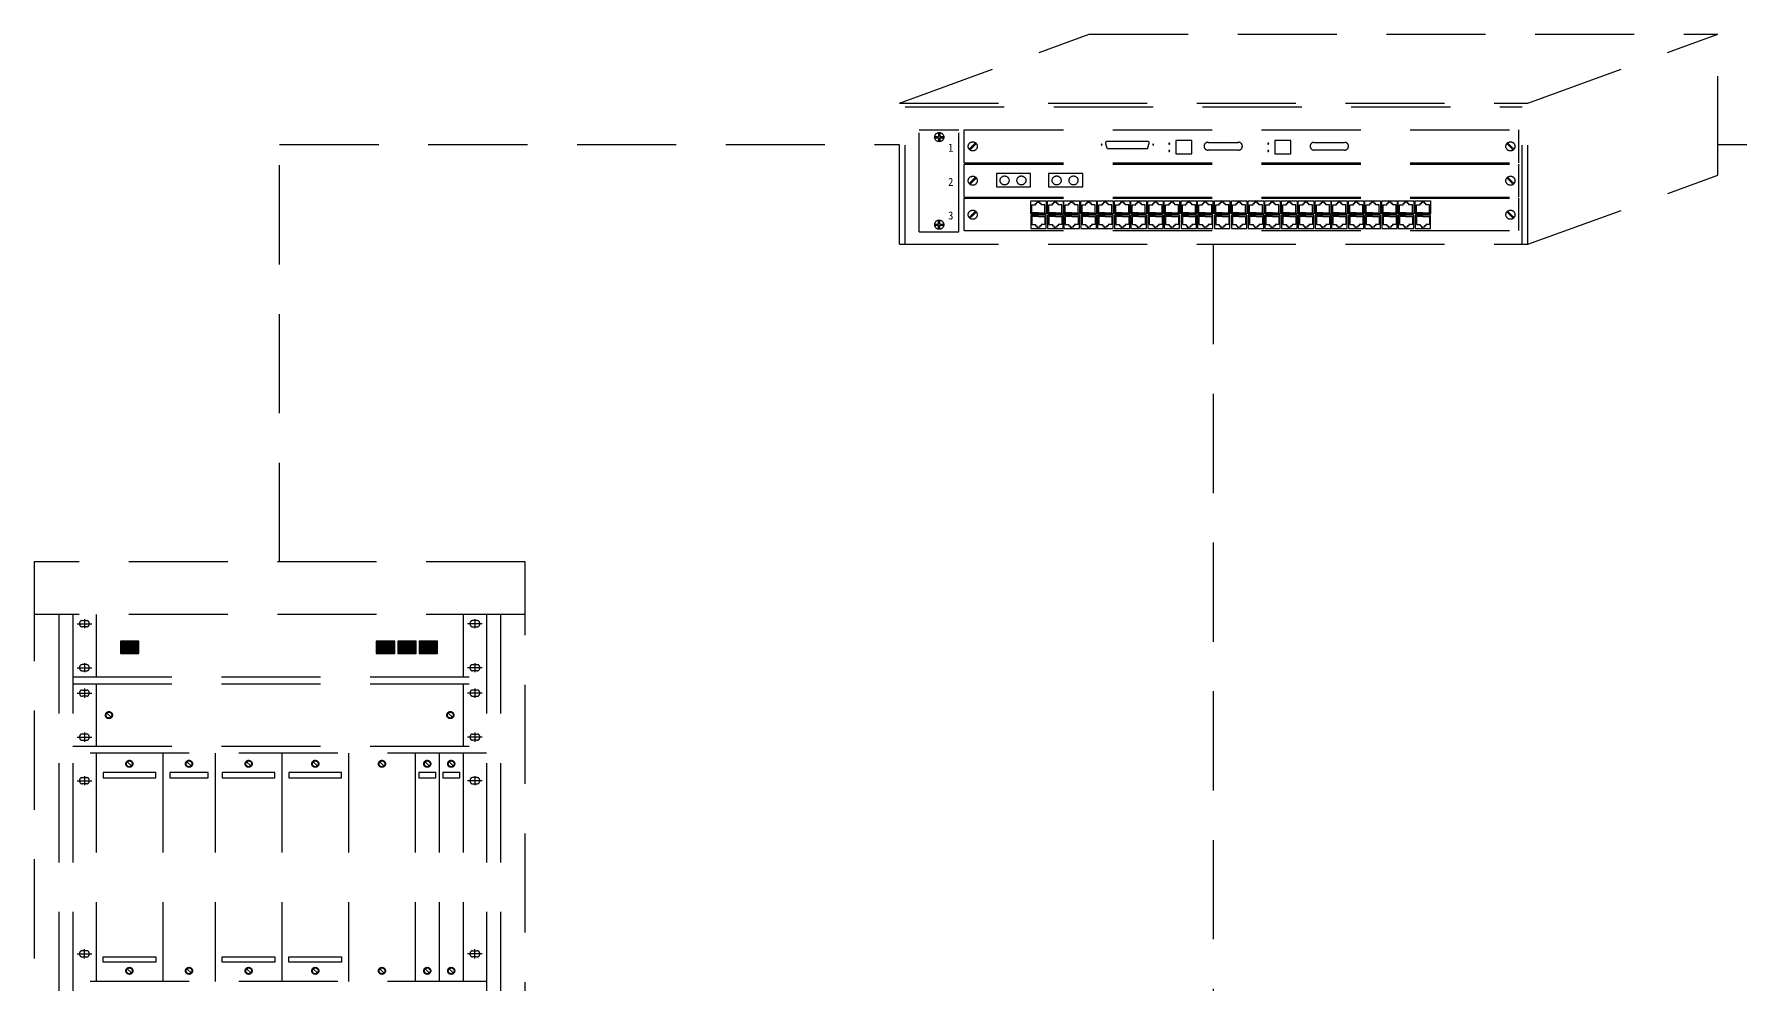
# Model space of a CAD drawing. Header units: millimetres. Extents: x 0 to 2521, y -5 to 594.
# Drawn here: x 2331.7 to 2417.8, y 334.1 to 382 of the extents above; entities that cross this region are included whole.
import ezdxf

# ---------------------------------------------------------------- set-up
doc = ezdxf.new("R2010")
doc.units = ezdxf.units.MM
doc.header["$LTSCALE"] = 10
doc.linetypes.add('A-DASHD01', pattern=[0.75, 0.5, -0.25])
doc.linetypes.add('HIDDEN', pattern=[0.375, 0.25, -0.125])
doc.layers.add('CZ-SYMB', color=2, linetype='Continuous')
doc.layers.add('TT-WAVE-REPT', color=4, linetype='Continuous')
doc.styles.get("Standard").update_dxf_attribs({"font": 'GulimChe.ttf'})

msp = doc.modelspace()

# ---------------------------------------------------------------- linework, layer by layer
at = {"layer": 'CZ-SYMB', "linetype": 'A-DASHD01'}
for p, q in [((2375.364, 378.555), (2384.936, 382.039)), ((2384.936, 382.039), (2416.646, 382.039)), ((2407.074, 378.555), (2416.646, 382.039)), ((2416.646, 374.922), (2416.646, 382.039)), ((2375.364, 378.555), (2407.074, 378.555)), ((2375.364, 371.439), (2375.364, 378.555)), ((2375.659, 378.378), (2406.78, 378.378)), ((2375.659, 371.439), (2375.659, 378.378)), ((2406.78, 371.439), (2406.78, 378.378)), ((2407.074, 371.439), (2407.074, 378.555)), ((2376.365, 377.209), (2378.366, 377.209)), ((2376.365, 372.066), (2376.365, 377.209)), ((2378.366, 372.066), (2378.366, 377.209)), ((2378.64, 375.544), (2378.64, 377.209)), ((2378.64, 377.209), (2406.618, 377.209)), ((2406.618, 375.544), (2406.618, 377.209)), ((2406.618, 375.544), (2406.618, 377.209)), ((2377.144, 376.874), (2377.345, 376.874)), ((2377.144, 376.815), (2377.345, 376.815)), ((2377.345, 377.074), (2377.345, 376.874)), ((2377.345, 376.815), (2377.345, 376.615)), ((2377.403, 377.074), (2377.403, 376.874)), ((2377.403, 376.874), (2377.604, 376.874)), ((2377.403, 376.815), (2377.604, 376.815)), ((2377.403, 376.815), (2377.403, 376.615)), ((2378.884, 376.235), (2379.026, 376.376)), ((2378.926, 376.193), (2379.067, 376.335)), ((2379.023, 376.374), (2379.209, 376.56)), ((2379.065, 376.333), (2379.25, 376.518)), ((2385.779, 376.53), (2385.782, 376.579)), ((2385.782, 376.483), (2385.779, 376.53)), ((2385.782, 376.579), (2385.79, 376.608)), ((2385.849, 376.288), (2385.782, 376.483)), ((2385.79, 376.608), (2385.803, 376.629)), ((2385.803, 376.629), (2385.836, 376.642)), ((2385.836, 376.642), (2387.906, 376.642)), ((2385.865, 376.257), (2385.849, 376.288)), ((2385.916, 376.249), (2385.865, 376.257)), ((2387.87, 376.254), (2387.864, 376.249)), ((2387.88, 376.272), (2387.87, 376.254)), ((2387.888, 376.301), (2387.88, 376.272)), ((2387.955, 376.527), (2387.888, 376.301)), ((2387.906, 376.642), (2387.937, 376.621)), ((2387.937, 376.621), (2387.948, 376.611)), ((2387.948, 376.611), (2387.955, 376.577)), ((2387.955, 376.577), (2387.955, 376.527)), ((2390.114, 376.68), (2389.311, 376.68)), ((2389.311, 376.68), (2389.311, 375.999)), ((2390.114, 375.999), (2390.114, 376.68)), ((2390.941, 376.582), (2392.459, 376.582)), ((2395.105, 376.68), (2394.303, 376.68)), ((2394.303, 376.68), (2394.303, 375.999)), ((2395.105, 375.999), (2395.105, 376.68)), ((2396.297, 376.582), (2397.814, 376.582)), ((2406.193, 376.333), (2406.008, 376.518)), ((2406.235, 376.374), (2406.05, 376.56)), ((2406.333, 376.193), (2406.191, 376.335)), ((2406.374, 376.235), (2406.233, 376.376)), ((2378.64, 375.544), (2406.618, 375.544)), ((2378.64, 373.814), (2378.64, 375.48)), ((2378.64, 375.48), (2406.618, 375.48)), ((2387.864, 376.249), (2385.916, 376.249)), ((2389.311, 375.999), (2390.114, 375.999)), ((2392.459, 376.192), (2390.941, 376.192)), ((2394.303, 375.999), (2395.105, 375.999)), ((2397.814, 376.192), (2396.297, 376.192)), ((2406.618, 373.814), (2406.618, 375.48)), ((2406.618, 373.814), (2406.618, 375.48)), ((2378.884, 374.506), (2379.026, 374.647)), ((2378.926, 374.464), (2379.067, 374.606)), ((2379.023, 374.645), (2379.209, 374.83)), ((2379.065, 374.603), (2379.25, 374.789)), ((2381.987, 375.017), (2380.258, 375.017)), ((2380.258, 375.017), (2380.258, 374.342)), ((2381.987, 374.342), (2381.987, 375.017)), ((2384.615, 375.017), (2382.886, 375.017)), ((2382.886, 375.017), (2382.886, 374.342)), ((2384.615, 374.342), (2384.615, 375.017)), ((2406.193, 374.603), (2406.008, 374.789)), ((2406.235, 374.645), (2406.05, 374.83)), ((2406.333, 374.464), (2406.191, 374.606)), ((2406.374, 374.506), (2406.233, 374.647)), ((2407.074, 371.439), (2416.646, 374.922)), ((2378.64, 373.814), (2406.618, 373.814)), ((2378.64, 372.13), (2378.64, 373.766)), ((2378.64, 373.766), (2406.618, 373.766)), ((2380.258, 374.342), (2381.987, 374.342)), ((2382.886, 374.342), (2384.615, 374.342)), ((2406.618, 372.13), (2406.618, 373.766)), ((2406.618, 372.13), (2406.618, 373.766)), ((2378.884, 372.792), (2379.026, 372.933)), ((2378.926, 372.75), (2379.067, 372.892)), ((2379.023, 372.931), (2379.209, 373.116)), ((2379.065, 372.889), (2379.25, 373.075)), ((2381.988, 373.634), (2382.768, 373.634)), ((2381.988, 372.973), (2381.988, 373.634)), ((2382.768, 372.973), (2381.988, 372.973)), ((2382.768, 372.903), (2381.988, 372.903)), ((2381.988, 372.903), (2381.988, 372.241)), ((2382.048, 373.431), (2382.233, 373.431)), ((2382.048, 373.029), (2382.048, 373.431)), ((2382.378, 373.029), (2382.048, 373.029)), ((2382.378, 372.847), (2382.048, 372.847)), ((2382.048, 372.847), (2382.048, 372.445)), ((2382.233, 373.497), (2382.299, 373.497)), ((2382.233, 373.431), (2382.233, 373.497)), ((2382.299, 373.497), (2382.299, 373.572)), ((2382.299, 373.572), (2382.378, 373.572)), ((2382.456, 373.572), (2382.378, 373.572)), ((2382.378, 373.029), (2382.707, 373.029)), ((2382.378, 372.847), (2382.707, 372.847)), ((2382.456, 373.497), (2382.456, 373.572)), ((2382.522, 373.497), (2382.456, 373.497)), ((2382.522, 373.431), (2382.522, 373.497)), ((2382.707, 373.431), (2382.522, 373.431)), ((2382.707, 373.029), (2382.707, 373.431)), ((2382.707, 372.847), (2382.707, 372.445)), ((2382.768, 373.634), (2382.768, 372.973)), ((2382.768, 372.241), (2382.768, 372.903)), ((2382.844, 373.634), (2383.623, 373.634)), ((2382.844, 372.973), (2382.844, 373.634)), ((2383.623, 372.973), (2382.844, 372.973)), ((2383.623, 372.903), (2382.844, 372.903)), ((2382.844, 372.903), (2382.844, 372.241)), ((2382.904, 373.431), (2383.089, 373.431)), ((2382.904, 373.029), (2382.904, 373.431)), ((2383.233, 373.029), (2382.904, 373.029)), ((2382.904, 372.847), (2382.904, 372.445)), ((2383.233, 372.847), (2382.904, 372.847)), ((2383.089, 373.431), (2383.089, 373.497)), ((2383.089, 373.497), (2383.155, 373.497)), ((2383.155, 373.497), (2383.155, 373.572)), ((2383.155, 373.572), (2383.233, 373.572)), ((2383.312, 373.572), (2383.233, 373.572)), ((2383.233, 373.029), (2383.563, 373.029)), ((2383.233, 372.847), (2383.563, 372.847)), ((2383.312, 373.497), (2383.312, 373.572)), ((2383.378, 373.497), (2383.312, 373.497)), ((2383.378, 373.431), (2383.378, 373.497)), ((2383.563, 373.431), (2383.378, 373.431)), ((2383.563, 373.029), (2383.563, 373.431)), ((2383.563, 372.847), (2383.563, 372.445)), ((2383.623, 373.634), (2383.623, 372.973)), ((2383.623, 372.241), (2383.623, 372.903)), ((2383.669, 373.634), (2384.449, 373.634)), ((2383.669, 372.973), (2383.669, 373.634)), ((2384.449, 372.973), (2383.669, 372.973)), ((2384.449, 372.903), (2383.669, 372.903)), ((2383.669, 372.903), (2383.669, 372.241)), ((2383.729, 373.431), (2383.914, 373.431)), ((2383.729, 373.029), (2383.729, 373.431)), ((2384.059, 373.029), (2383.729, 373.029)), ((2383.729, 372.847), (2383.729, 372.445)), ((2384.059, 372.847), (2383.729, 372.847)), ((2383.914, 373.431), (2383.914, 373.497)), ((2383.914, 373.497), (2383.98, 373.497)), ((2383.98, 373.572), (2384.059, 373.572)), ((2383.98, 373.497), (2383.98, 373.572)), ((2384.138, 373.572), (2384.059, 373.572)), ((2384.059, 373.029), (2384.388, 373.029)), ((2384.059, 372.847), (2384.388, 372.847)), ((2384.138, 373.497), (2384.138, 373.572)), ((2384.204, 373.497), (2384.138, 373.497)), ((2384.204, 373.431), (2384.204, 373.497)), ((2384.388, 373.431), (2384.204, 373.431)), ((2384.388, 373.029), (2384.388, 373.431)), ((2384.388, 372.847), (2384.388, 372.445)), ((2384.449, 373.634), (2384.449, 372.973)), ((2384.449, 372.241), (2384.449, 372.903)), ((2384.525, 372.973), (2384.525, 373.634)), ((2384.525, 373.634), (2385.305, 373.634)), ((2385.305, 372.973), (2384.525, 372.973)), ((2385.305, 372.903), (2384.525, 372.903)), ((2384.525, 372.903), (2384.525, 372.241)), ((2384.585, 373.431), (2384.77, 373.431)), ((2384.585, 373.029), (2384.585, 373.431)), ((2384.915, 373.029), (2384.585, 373.029)), ((2384.585, 372.847), (2384.585, 372.445)), ((2384.915, 372.847), (2384.585, 372.847)), ((2384.77, 373.497), (2384.836, 373.497)), ((2384.77, 373.431), (2384.77, 373.497)), ((2384.836, 373.497), (2384.836, 373.572)), ((2384.836, 373.572), (2384.915, 373.572)), ((2384.993, 373.572), (2384.915, 373.572)), ((2384.915, 373.029), (2385.244, 373.029)), ((2384.915, 372.847), (2385.244, 372.847)), ((2384.993, 373.497), (2384.993, 373.572)), ((2385.059, 373.497), (2384.993, 373.497)), ((2385.059, 373.431), (2385.059, 373.497)), ((2385.244, 373.431), (2385.059, 373.431)), ((2385.244, 373.029), (2385.244, 373.431)), ((2385.244, 372.847), (2385.244, 372.445)), ((2385.305, 373.634), (2385.305, 372.973)), ((2385.305, 372.241), (2385.305, 372.903)), ((2385.362, 372.973), (2385.362, 373.634)), ((2385.362, 373.634), (2386.142, 373.634)), ((2386.142, 372.973), (2385.362, 372.973)), ((2386.142, 372.903), (2385.362, 372.903)), ((2385.362, 372.903), (2385.362, 372.241)), ((2385.423, 373.431), (2385.607, 373.431)), ((2385.423, 373.029), (2385.423, 373.431)), ((2385.752, 373.029), (2385.423, 373.029)), ((2385.423, 372.847), (2385.423, 372.445)), ((2385.752, 372.847), (2385.423, 372.847)), ((2385.607, 373.431), (2385.607, 373.497)), ((2385.607, 373.497), (2385.673, 373.497)), ((2385.673, 373.497), (2385.673, 373.572)), ((2385.673, 373.572), (2385.752, 373.572)), ((2385.831, 373.572), (2385.752, 373.572)), ((2385.752, 373.029), (2386.082, 373.029)), ((2385.752, 372.847), (2386.082, 372.847)), ((2385.831, 373.497), (2385.831, 373.572)), ((2385.897, 373.497), (2385.831, 373.497)), ((2385.897, 373.431), (2385.897, 373.497)), ((2386.082, 373.431), (2385.897, 373.431)), ((2386.082, 373.029), (2386.082, 373.431)), ((2386.082, 372.847), (2386.082, 372.445)), ((2386.142, 373.634), (2386.142, 372.973)), ((2386.142, 372.241), (2386.142, 372.903)), ((2386.218, 373.634), (2386.998, 373.634)), ((2386.218, 372.973), (2386.218, 373.634)), ((2386.998, 372.973), (2386.218, 372.973)), ((2386.998, 372.903), (2386.218, 372.903)), ((2386.218, 372.903), (2386.218, 372.241)), ((2386.278, 373.431), (2386.463, 373.431)), ((2386.278, 373.029), (2386.278, 373.431)), ((2386.608, 373.029), (2386.278, 373.029)), ((2386.608, 372.847), (2386.278, 372.847)), ((2386.278, 372.847), (2386.278, 372.445)), ((2386.463, 373.497), (2386.529, 373.497)), ((2386.463, 373.431), (2386.463, 373.497)), ((2386.529, 373.497), (2386.529, 373.572)), ((2386.529, 373.572), (2386.608, 373.572)), ((2386.687, 373.572), (2386.608, 373.572)), ((2386.608, 373.029), (2386.937, 373.029)), ((2386.608, 372.847), (2386.937, 372.847)), ((2386.687, 373.497), (2386.687, 373.572)), ((2386.753, 373.497), (2386.687, 373.497)), ((2386.753, 373.431), (2386.753, 373.497)), ((2386.937, 373.431), (2386.753, 373.431)), ((2386.937, 373.029), (2386.937, 373.431)), ((2386.937, 372.847), (2386.937, 372.445)), ((2386.998, 373.634), (2386.998, 372.973)), ((2386.998, 372.241), (2386.998, 372.903)), ((2387.043, 373.634), (2387.823, 373.634)), ((2387.043, 372.973), (2387.043, 373.634)), ((2387.823, 372.973), (2387.043, 372.973)), ((2387.823, 372.903), (2387.043, 372.903)), ((2387.043, 372.903), (2387.043, 372.241)), ((2387.104, 373.431), (2387.288, 373.431)), ((2387.104, 373.029), (2387.104, 373.431)), ((2387.433, 373.029), (2387.104, 373.029)), ((2387.433, 372.847), (2387.104, 372.847)), ((2387.104, 372.847), (2387.104, 372.445)), ((2387.288, 373.497), (2387.354, 373.497)), ((2387.288, 373.431), (2387.288, 373.497)), ((2387.354, 373.497), (2387.354, 373.572)), ((2387.354, 373.572), (2387.433, 373.572)), ((2387.512, 373.572), (2387.433, 373.572)), ((2387.433, 373.029), (2387.763, 373.029)), ((2387.433, 372.847), (2387.763, 372.847)), ((2387.512, 373.497), (2387.512, 373.572)), ((2387.578, 373.497), (2387.512, 373.497)), ((2387.578, 373.431), (2387.578, 373.497)), ((2387.763, 373.431), (2387.578, 373.431)), ((2387.763, 373.029), (2387.763, 373.431)), ((2387.763, 372.847), (2387.763, 372.445)), ((2387.823, 373.634), (2387.823, 372.973)), ((2387.823, 372.241), (2387.823, 372.903)), ((2387.899, 372.973), (2387.899, 373.634)), ((2387.899, 373.634), (2388.679, 373.634)), ((2388.679, 372.973), (2387.899, 372.973)), ((2387.899, 372.903), (2387.899, 372.241)), ((2388.679, 372.903), (2387.899, 372.903)), ((2387.96, 373.431), (2388.144, 373.431)), ((2387.96, 373.029), (2387.96, 373.431)), ((2388.289, 373.029), (2387.96, 373.029)), ((2387.96, 372.847), (2387.96, 372.445)), ((2388.289, 372.847), (2387.96, 372.847)), ((2388.144, 373.431), (2388.144, 373.497)), ((2388.144, 373.497), (2388.21, 373.497)), ((2388.21, 373.572), (2388.289, 373.572)), ((2388.21, 373.497), (2388.21, 373.572)), ((2388.368, 373.572), (2388.289, 373.572)), ((2388.289, 373.029), (2388.618, 373.029)), ((2388.289, 372.847), (2388.618, 372.847)), ((2388.368, 373.497), (2388.368, 373.572)), ((2388.434, 373.497), (2388.368, 373.497)), ((2388.434, 373.431), (2388.434, 373.497)), ((2388.618, 373.431), (2388.434, 373.431)), ((2388.618, 373.029), (2388.618, 373.431)), ((2388.618, 372.847), (2388.618, 372.445)), ((2388.679, 373.634), (2388.679, 372.973)), ((2388.679, 372.241), (2388.679, 372.903)), ((2388.723, 373.634), (2389.503, 373.634)), ((2388.723, 372.973), (2388.723, 373.634)), ((2389.503, 372.973), (2388.723, 372.973)), ((2389.503, 372.903), (2388.723, 372.903)), ((2388.723, 372.903), (2388.723, 372.241)), ((2388.784, 373.431), (2388.968, 373.431)), ((2388.784, 373.029), (2388.784, 373.431)), ((2389.113, 373.029), (2388.784, 373.029)), ((2388.784, 372.847), (2388.784, 372.445)), ((2389.113, 372.847), (2388.784, 372.847)), ((2388.968, 373.497), (2389.035, 373.497)), ((2388.968, 373.431), (2388.968, 373.497)), ((2389.035, 373.497), (2389.035, 373.572)), ((2389.035, 373.572), (2389.113, 373.572)), ((2389.192, 373.572), (2389.113, 373.572)), ((2389.113, 373.029), (2389.443, 373.029)), ((2389.113, 372.847), (2389.443, 372.847)), ((2389.192, 373.497), (2389.192, 373.572)), ((2389.258, 373.497), (2389.192, 373.497)), ((2389.258, 373.431), (2389.258, 373.497)), ((2389.443, 373.431), (2389.258, 373.431)), ((2389.443, 373.029), (2389.443, 373.431)), ((2389.443, 372.847), (2389.443, 372.445)), ((2389.503, 373.634), (2389.503, 372.973)), ((2389.503, 372.241), (2389.503, 372.903)), ((2389.579, 373.634), (2390.359, 373.634)), ((2389.579, 372.973), (2389.579, 373.634)), ((2390.359, 372.973), (2389.579, 372.973)), ((2390.359, 372.903), (2389.579, 372.903)), ((2389.579, 372.903), (2389.579, 372.241)), ((2389.64, 373.431), (2389.824, 373.431)), ((2389.64, 373.029), (2389.64, 373.431)), ((2389.969, 373.029), (2389.64, 373.029)), ((2389.64, 372.847), (2389.64, 372.445)), ((2389.969, 372.847), (2389.64, 372.847)), ((2389.824, 373.431), (2389.824, 373.497)), ((2389.824, 373.497), (2389.89, 373.497)), ((2389.89, 373.572), (2389.969, 373.572)), ((2389.89, 373.497), (2389.89, 373.572)), ((2390.048, 373.572), (2389.969, 373.572)), ((2389.969, 373.029), (2390.299, 373.029)), ((2389.969, 372.847), (2390.299, 372.847)), ((2390.048, 373.497), (2390.048, 373.572)), ((2390.114, 373.497), (2390.048, 373.497)), ((2390.114, 373.431), (2390.114, 373.497)), ((2390.299, 373.431), (2390.114, 373.431)), ((2390.299, 373.029), (2390.299, 373.431)), ((2390.299, 372.847), (2390.299, 372.445)), ((2390.359, 373.634), (2390.359, 372.973)), ((2390.359, 372.241), (2390.359, 372.903)), ((2390.404, 373.634), (2391.184, 373.634)), ((2390.404, 372.973), (2390.404, 373.634)), ((2391.184, 372.973), (2390.404, 372.973)), ((2391.184, 372.903), (2390.404, 372.903)), ((2390.404, 372.903), (2390.404, 372.241)), ((2390.465, 373.431), (2390.65, 373.431)), ((2390.465, 373.029), (2390.465, 373.431)), ((2390.794, 373.029), (2390.465, 373.029)), ((2390.465, 372.847), (2390.465, 372.445)), ((2390.794, 372.847), (2390.465, 372.847)), ((2390.65, 373.431), (2390.65, 373.497)), ((2390.65, 373.497), (2390.716, 373.497)), ((2390.716, 373.572), (2390.794, 373.572)), ((2390.716, 373.497), (2390.716, 373.572)), ((2390.873, 373.572), (2390.794, 373.572)), ((2390.794, 373.029), (2391.124, 373.029)), ((2390.794, 372.847), (2391.124, 372.847)), ((2390.873, 373.497), (2390.873, 373.572)), ((2390.939, 373.497), (2390.873, 373.497)), ((2390.939, 373.431), (2390.939, 373.497)), ((2391.124, 373.431), (2390.939, 373.431)), ((2391.124, 373.029), (2391.124, 373.431)), ((2391.124, 372.847), (2391.124, 372.445)), ((2391.184, 373.634), (2391.184, 372.973)), ((2391.184, 372.241), (2391.184, 372.903)), ((2391.26, 372.973), (2391.26, 373.634)), ((2391.26, 373.634), (2392.04, 373.634)), ((2392.04, 372.973), (2391.26, 372.973)), ((2392.04, 372.903), (2391.26, 372.903)), ((2391.26, 372.903), (2391.26, 372.241)), ((2391.321, 373.431), (2391.505, 373.431)), ((2391.321, 373.029), (2391.321, 373.431)), ((2391.65, 373.029), (2391.321, 373.029)), ((2391.321, 372.847), (2391.321, 372.445)), ((2391.65, 372.847), (2391.321, 372.847)), ((2391.505, 373.497), (2391.571, 373.497)), ((2391.505, 373.431), (2391.505, 373.497)), ((2391.571, 373.497), (2391.571, 373.572)), ((2391.571, 373.572), (2391.65, 373.572)), ((2391.729, 373.572), (2391.65, 373.572)), ((2391.65, 373.029), (2391.98, 373.029)), ((2391.65, 372.847), (2391.98, 372.847)), ((2391.729, 373.497), (2391.729, 373.572)), ((2391.795, 373.497), (2391.729, 373.497)), ((2391.795, 373.431), (2391.795, 373.497)), ((2391.98, 373.431), (2391.795, 373.431)), ((2391.98, 373.029), (2391.98, 373.431)), ((2391.98, 372.847), (2391.98, 372.445)), ((2392.04, 373.634), (2392.04, 372.973)), ((2392.04, 372.241), (2392.04, 372.903)), ((2392.112, 372.973), (2392.112, 373.634)), ((2392.112, 373.634), (2392.892, 373.634)), ((2392.892, 372.973), (2392.112, 372.973)), ((2392.892, 372.903), (2392.112, 372.903)), ((2392.112, 372.903), (2392.112, 372.241)), ((2392.172, 373.431), (2392.357, 373.431)), ((2392.172, 373.029), (2392.172, 373.431)), ((2392.502, 373.029), (2392.172, 373.029)), ((2392.502, 372.847), (2392.172, 372.847)), ((2392.172, 372.847), (2392.172, 372.445)), ((2392.357, 373.497), (2392.423, 373.497)), ((2392.357, 373.431), (2392.357, 373.497)), ((2392.423, 373.572), (2392.502, 373.572)), ((2392.423, 373.497), (2392.423, 373.572)), ((2392.581, 373.572), (2392.502, 373.572)), ((2392.502, 373.029), (2392.831, 373.029)), ((2392.502, 372.847), (2392.831, 372.847)), ((2392.581, 373.497), (2392.581, 373.572)), ((2392.647, 373.497), (2392.581, 373.497)), ((2392.647, 373.431), (2392.647, 373.497)), ((2392.831, 373.431), (2392.647, 373.431)), ((2392.831, 373.029), (2392.831, 373.431)), ((2392.831, 372.847), (2392.831, 372.445)), ((2392.892, 373.634), (2392.892, 372.973)), ((2392.892, 372.241), (2392.892, 372.903)), ((2392.968, 373.634), (2393.748, 373.634)), ((2392.968, 372.973), (2392.968, 373.634)), ((2393.748, 372.973), (2392.968, 372.973)), ((2392.968, 372.903), (2392.968, 372.241)), ((2393.748, 372.903), (2392.968, 372.903)), ((2393.028, 373.029), (2393.028, 373.431)), ((2393.028, 373.431), (2393.213, 373.431)), ((2393.358, 373.029), (2393.028, 373.029)), ((2393.358, 372.847), (2393.028, 372.847)), ((2393.028, 372.847), (2393.028, 372.445)), ((2393.213, 373.497), (2393.279, 373.497)), ((2393.213, 373.431), (2393.213, 373.497)), ((2393.279, 373.572), (2393.358, 373.572)), ((2393.279, 373.497), (2393.279, 373.572)), ((2393.437, 373.572), (2393.358, 373.572)), ((2393.358, 373.029), (2393.687, 373.029)), ((2393.358, 372.847), (2393.687, 372.847)), ((2393.437, 373.497), (2393.437, 373.572)), ((2393.503, 373.497), (2393.437, 373.497)), ((2393.503, 373.431), (2393.503, 373.497)), ((2393.687, 373.431), (2393.503, 373.431)), ((2393.687, 373.029), (2393.687, 373.431)), ((2393.687, 372.847), (2393.687, 372.445)), ((2393.748, 373.634), (2393.748, 372.973)), ((2393.748, 372.241), (2393.748, 372.903)), ((2393.793, 373.634), (2394.573, 373.634)), ((2393.793, 372.973), (2393.793, 373.634)), ((2394.573, 372.973), (2393.793, 372.973)), ((2394.573, 372.903), (2393.793, 372.903)), ((2393.793, 372.903), (2393.793, 372.241)), ((2393.854, 373.431), (2394.038, 373.431)), ((2393.854, 373.029), (2393.854, 373.431)), ((2394.183, 373.029), (2393.854, 373.029)), ((2393.854, 372.847), (2393.854, 372.445)), ((2394.183, 372.847), (2393.854, 372.847)), ((2394.038, 373.497), (2394.104, 373.497)), ((2394.038, 373.431), (2394.038, 373.497)), ((2394.104, 373.497), (2394.104, 373.572)), ((2394.104, 373.572), (2394.183, 373.572)), ((2394.262, 373.572), (2394.183, 373.572)), ((2394.183, 373.029), (2394.512, 373.029)), ((2394.183, 372.847), (2394.512, 372.847)), ((2394.262, 373.497), (2394.262, 373.572)), ((2394.328, 373.497), (2394.262, 373.497)), ((2394.328, 373.431), (2394.328, 373.497)), ((2394.512, 373.431), (2394.328, 373.431)), ((2394.512, 373.029), (2394.512, 373.431)), ((2394.512, 372.847), (2394.512, 372.445)), ((2394.573, 373.634), (2394.573, 372.973)), ((2394.573, 372.241), (2394.573, 372.903)), ((2394.649, 372.973), (2394.649, 373.634)), ((2394.649, 373.634), (2395.429, 373.634)), ((2395.429, 372.973), (2394.649, 372.973)), ((2394.649, 372.903), (2394.649, 372.241)), ((2395.429, 372.903), (2394.649, 372.903)), ((2394.709, 373.431), (2394.894, 373.431)), ((2394.709, 373.029), (2394.709, 373.431)), ((2395.039, 373.029), (2394.709, 373.029)), ((2394.709, 372.847), (2394.709, 372.445)), ((2395.039, 372.847), (2394.709, 372.847)), ((2394.894, 373.431), (2394.894, 373.497)), ((2394.894, 373.497), (2394.96, 373.497)), ((2394.96, 373.572), (2395.039, 373.572)), ((2394.96, 373.497), (2394.96, 373.572)), ((2395.118, 373.572), (2395.039, 373.572)), ((2395.039, 373.029), (2395.368, 373.029)), ((2395.039, 372.847), (2395.368, 372.847)), ((2395.118, 373.497), (2395.118, 373.572)), ((2395.184, 373.497), (2395.118, 373.497)), ((2395.184, 373.431), (2395.184, 373.497)), ((2395.368, 373.431), (2395.184, 373.431)), ((2395.368, 373.029), (2395.368, 373.431)), ((2395.368, 372.847), (2395.368, 372.445)), ((2395.429, 373.634), (2395.429, 372.973)), ((2395.429, 372.241), (2395.429, 372.903)), ((2395.486, 373.634), (2396.266, 373.634)), ((2395.486, 372.973), (2395.486, 373.634)), ((2396.266, 372.973), (2395.486, 372.973)), ((2396.266, 372.903), (2395.486, 372.903)), ((2395.486, 372.903), (2395.486, 372.241)), ((2395.547, 373.431), (2395.732, 373.431)), ((2395.547, 373.029), (2395.547, 373.431)), ((2395.876, 373.029), (2395.547, 373.029)), ((2395.547, 372.847), (2395.547, 372.445)), ((2395.876, 372.847), (2395.547, 372.847)), ((2395.732, 373.497), (2395.798, 373.497)), ((2395.732, 373.431), (2395.732, 373.497)), ((2395.798, 373.497), (2395.798, 373.572)), ((2395.798, 373.572), (2395.876, 373.572)), ((2395.955, 373.572), (2395.876, 373.572)), ((2395.876, 373.029), (2396.206, 373.029)), ((2395.876, 372.847), (2396.206, 372.847)), ((2395.955, 373.497), (2395.955, 373.572)), ((2396.021, 373.497), (2395.955, 373.497)), ((2396.021, 373.431), (2396.021, 373.497)), ((2396.206, 373.431), (2396.021, 373.431)), ((2396.206, 373.029), (2396.206, 373.431)), ((2396.206, 372.847), (2396.206, 372.445)), ((2396.266, 373.634), (2396.266, 372.973)), ((2396.266, 372.241), (2396.266, 372.903)), ((2396.342, 373.634), (2397.122, 373.634)), ((2396.342, 372.973), (2396.342, 373.634)), ((2397.122, 372.973), (2396.342, 372.973)), ((2397.122, 372.903), (2396.342, 372.903)), ((2396.342, 372.903), (2396.342, 372.241)), ((2396.403, 373.431), (2396.587, 373.431)), ((2396.403, 373.029), (2396.403, 373.431)), ((2396.732, 373.029), (2396.403, 373.029)), ((2396.732, 372.847), (2396.403, 372.847)), ((2396.403, 372.847), (2396.403, 372.445)), ((2396.587, 373.431), (2396.587, 373.497)), ((2396.587, 373.497), (2396.653, 373.497)), ((2396.653, 373.572), (2396.732, 373.572)), ((2396.653, 373.497), (2396.653, 373.572)), ((2396.811, 373.572), (2396.732, 373.572)), ((2396.732, 373.029), (2397.062, 373.029)), ((2396.732, 372.847), (2397.062, 372.847)), ((2396.811, 373.497), (2396.811, 373.572)), ((2396.877, 373.497), (2396.811, 373.497)), ((2396.877, 373.431), (2396.877, 373.497)), ((2397.062, 373.431), (2396.877, 373.431)), ((2397.062, 373.029), (2397.062, 373.431)), ((2397.062, 372.847), (2397.062, 372.445)), ((2397.122, 373.634), (2397.122, 372.973)), ((2397.122, 372.241), (2397.122, 372.903)), ((2397.168, 373.634), (2397.947, 373.634)), ((2397.168, 372.973), (2397.168, 373.634)), ((2397.947, 372.973), (2397.168, 372.973)), ((2397.947, 372.903), (2397.168, 372.903)), ((2397.168, 372.903), (2397.168, 372.241)), ((2397.228, 373.431), (2397.413, 373.431)), ((2397.228, 373.029), (2397.228, 373.431)), ((2397.557, 373.029), (2397.228, 373.029)), ((2397.228, 372.847), (2397.228, 372.445)), ((2397.557, 372.847), (2397.228, 372.847)), ((2397.413, 373.431), (2397.413, 373.497)), ((2397.413, 373.497), (2397.479, 373.497)), ((2397.479, 373.572), (2397.557, 373.572)), ((2397.479, 373.497), (2397.479, 373.572)), ((2397.636, 373.572), (2397.557, 373.572)), ((2397.557, 373.029), (2397.887, 373.029)), ((2397.557, 372.847), (2397.887, 372.847)), ((2397.636, 373.497), (2397.636, 373.572)), ((2397.702, 373.497), (2397.636, 373.497)), ((2397.702, 373.431), (2397.702, 373.497)), ((2397.887, 373.431), (2397.702, 373.431)), ((2397.887, 373.029), (2397.887, 373.431)), ((2397.887, 372.847), (2397.887, 372.445)), ((2397.947, 373.634), (2397.947, 372.973)), ((2397.947, 372.241), (2397.947, 372.903)), ((2398.023, 373.634), (2398.803, 373.634)), ((2398.023, 372.973), (2398.023, 373.634)), ((2398.803, 372.973), (2398.023, 372.973)), ((2398.803, 372.903), (2398.023, 372.903)), ((2398.023, 372.903), (2398.023, 372.241)), ((2398.084, 373.431), (2398.268, 373.431)), ((2398.084, 373.029), (2398.084, 373.431)), ((2398.413, 373.029), (2398.084, 373.029)), ((2398.084, 372.847), (2398.084, 372.445)), ((2398.413, 372.847), (2398.084, 372.847)), ((2398.268, 373.497), (2398.335, 373.497)), ((2398.268, 373.431), (2398.268, 373.497)), ((2398.335, 373.497), (2398.335, 373.572)), ((2398.335, 373.572), (2398.413, 373.572)), ((2398.492, 373.572), (2398.413, 373.572)), ((2398.413, 373.029), (2398.743, 373.029)), ((2398.413, 372.847), (2398.743, 372.847)), ((2398.492, 373.497), (2398.492, 373.572)), ((2398.558, 373.497), (2398.492, 373.497)), ((2398.558, 373.431), (2398.558, 373.497)), ((2398.743, 373.431), (2398.558, 373.431)), ((2398.743, 373.029), (2398.743, 373.431)), ((2398.743, 372.847), (2398.743, 372.445)), ((2398.803, 373.634), (2398.803, 372.973)), ((2398.803, 372.241), (2398.803, 372.903)), ((2398.848, 373.634), (2399.627, 373.634)), ((2398.848, 372.973), (2398.848, 373.634)), ((2399.627, 372.973), (2398.848, 372.973)), ((2399.627, 372.903), (2398.848, 372.903)), ((2398.848, 372.903), (2398.848, 372.241)), ((2398.908, 373.431), (2399.093, 373.431)), ((2398.908, 373.029), (2398.908, 373.431)), ((2399.238, 373.029), (2398.908, 373.029)), ((2398.908, 372.847), (2398.908, 372.445)), ((2399.238, 372.847), (2398.908, 372.847)), ((2399.093, 373.431), (2399.093, 373.497)), ((2399.093, 373.497), (2399.159, 373.497)), ((2399.159, 373.572), (2399.238, 373.572)), ((2399.159, 373.497), (2399.159, 373.572)), ((2399.316, 373.572), (2399.238, 373.572)), ((2399.238, 373.029), (2399.567, 373.029)), ((2399.238, 372.847), (2399.567, 372.847)), ((2399.316, 373.497), (2399.316, 373.572)), ((2399.382, 373.497), (2399.316, 373.497)), ((2399.382, 373.431), (2399.382, 373.497)), ((2399.567, 373.431), (2399.382, 373.431)), ((2399.567, 373.029), (2399.567, 373.431)), ((2399.567, 372.847), (2399.567, 372.445)), ((2399.627, 373.634), (2399.627, 372.973)), ((2399.627, 372.241), (2399.627, 372.903)), ((2399.703, 372.973), (2399.703, 373.634)), ((2399.703, 373.634), (2400.483, 373.634)), ((2400.483, 372.973), (2399.703, 372.973)), ((2399.703, 372.903), (2399.703, 372.241)), ((2400.483, 372.903), (2399.703, 372.903)), ((2399.764, 373.431), (2399.949, 373.431)), ((2399.764, 373.029), (2399.764, 373.431)), ((2400.093, 373.029), (2399.764, 373.029)), ((2399.764, 372.847), (2399.764, 372.445)), ((2400.093, 372.847), (2399.764, 372.847)), ((2399.949, 373.431), (2399.949, 373.497)), ((2399.949, 373.497), (2400.015, 373.497)), ((2400.015, 373.497), (2400.015, 373.572)), ((2400.015, 373.572), (2400.093, 373.572)), ((2400.172, 373.572), (2400.093, 373.572)), ((2400.093, 373.029), (2400.423, 373.029)), ((2400.093, 372.847), (2400.423, 372.847)), ((2400.172, 373.497), (2400.172, 373.572)), ((2400.238, 373.497), (2400.172, 373.497)), ((2400.238, 373.431), (2400.238, 373.497)), ((2400.423, 373.431), (2400.238, 373.431)), ((2400.423, 373.029), (2400.423, 373.431)), ((2400.423, 372.847), (2400.423, 372.445)), ((2400.483, 373.634), (2400.483, 372.973)), ((2400.483, 372.241), (2400.483, 372.903)), ((2400.529, 373.634), (2401.309, 373.634)), ((2400.529, 372.973), (2400.529, 373.634)), ((2401.309, 372.973), (2400.529, 372.973)), ((2401.309, 372.903), (2400.529, 372.903)), ((2400.529, 372.903), (2400.529, 372.241)), ((2400.589, 373.431), (2400.774, 373.431)), ((2400.589, 373.029), (2400.589, 373.431)), ((2400.919, 373.029), (2400.589, 373.029)), ((2400.919, 372.847), (2400.589, 372.847)), ((2400.589, 372.847), (2400.589, 372.445)), ((2400.774, 373.431), (2400.774, 373.497)), ((2400.774, 373.497), (2400.84, 373.497)), ((2400.84, 373.497), (2400.84, 373.572)), ((2400.84, 373.572), (2400.919, 373.572)), ((2400.997, 373.572), (2400.919, 373.572)), ((2400.919, 373.029), (2401.248, 373.029)), ((2400.919, 372.847), (2401.248, 372.847)), ((2400.997, 373.497), (2400.997, 373.572)), ((2401.063, 373.497), (2400.997, 373.497)), ((2401.063, 373.431), (2401.063, 373.497)), ((2401.248, 373.431), (2401.063, 373.431)), ((2401.248, 373.029), (2401.248, 373.431)), ((2401.248, 372.847), (2401.248, 372.445)), ((2401.309, 373.634), (2401.309, 372.973)), ((2401.309, 372.241), (2401.309, 372.903)), ((2401.385, 373.634), (2402.164, 373.634)), ((2401.385, 372.973), (2401.385, 373.634)), ((2402.164, 372.973), (2401.385, 372.973)), ((2402.164, 372.903), (2401.385, 372.903)), ((2401.385, 372.903), (2401.385, 372.241)), ((2401.445, 373.431), (2401.63, 373.431)), ((2401.445, 373.029), (2401.445, 373.431)), ((2401.774, 373.029), (2401.445, 373.029)), ((2401.774, 372.847), (2401.445, 372.847)), ((2401.445, 372.847), (2401.445, 372.445)), ((2401.63, 373.431), (2401.63, 373.497)), ((2401.63, 373.497), (2401.696, 373.497)), ((2401.696, 373.572), (2401.774, 373.572)), ((2401.696, 373.497), (2401.696, 373.572)), ((2401.853, 373.572), (2401.774, 373.572)), ((2401.774, 373.029), (2402.104, 373.029)), ((2401.774, 372.847), (2402.104, 372.847)), ((2401.853, 373.497), (2401.853, 373.572)), ((2401.919, 373.497), (2401.853, 373.497)), ((2401.919, 373.431), (2401.919, 373.497)), ((2402.104, 373.431), (2401.919, 373.431)), ((2402.104, 373.029), (2402.104, 373.431)), ((2402.104, 372.847), (2402.104, 372.445)), ((2402.164, 373.634), (2402.164, 372.973)), ((2402.164, 372.241), (2402.164, 372.903)), ((2406.193, 372.889), (2406.008, 373.075)), ((2406.235, 372.931), (2406.05, 373.116)), ((2406.333, 372.75), (2406.191, 372.892)), ((2406.374, 372.792), (2406.233, 372.933)), ((2376.365, 372.066), (2378.366, 372.066)), ((2377.144, 372.46), (2377.345, 372.46)), ((2377.144, 372.401), (2377.345, 372.401)), ((2377.345, 372.46), (2377.345, 372.66)), ((2377.345, 372.201), (2377.345, 372.401)), ((2377.403, 372.46), (2377.403, 372.66)), ((2377.403, 372.46), (2377.604, 372.46)), ((2377.403, 372.401), (2377.604, 372.401)), ((2377.403, 372.201), (2377.403, 372.401)), ((2378.64, 372.13), (2406.618, 372.13)), ((2381.988, 372.241), (2382.768, 372.241)), ((2382.048, 372.445), (2382.233, 372.445)), ((2382.233, 372.445), (2382.233, 372.379)), ((2382.233, 372.379), (2382.299, 372.379)), ((2382.299, 372.379), (2382.299, 372.304)), ((2382.299, 372.304), (2382.378, 372.304)), ((2382.456, 372.304), (2382.378, 372.304)), ((2382.456, 372.379), (2382.456, 372.304)), ((2382.522, 372.379), (2382.456, 372.379)), ((2382.707, 372.445), (2382.522, 372.445)), ((2382.522, 372.445), (2382.522, 372.379)), ((2382.844, 372.241), (2383.623, 372.241)), ((2382.904, 372.445), (2383.089, 372.445)), ((2383.089, 372.445), (2383.089, 372.379)), ((2383.089, 372.379), (2383.155, 372.379)), ((2383.155, 372.379), (2383.155, 372.304)), ((2383.155, 372.304), (2383.233, 372.304)), ((2383.312, 372.304), (2383.233, 372.304)), ((2383.378, 372.379), (2383.312, 372.379)), ((2383.312, 372.379), (2383.312, 372.304)), ((2383.563, 372.445), (2383.378, 372.445)), ((2383.378, 372.445), (2383.378, 372.379)), ((2383.669, 372.241), (2384.449, 372.241)), ((2383.729, 372.445), (2383.914, 372.445)), ((2383.914, 372.445), (2383.914, 372.379)), ((2383.914, 372.379), (2383.98, 372.379)), ((2383.98, 372.379), (2383.98, 372.304)), ((2383.98, 372.304), (2384.059, 372.304)), ((2384.138, 372.304), (2384.059, 372.304)), ((2384.204, 372.379), (2384.138, 372.379)), ((2384.138, 372.379), (2384.138, 372.304)), ((2384.388, 372.445), (2384.204, 372.445)), ((2384.204, 372.445), (2384.204, 372.379)), ((2384.525, 372.241), (2385.305, 372.241)), ((2384.585, 372.445), (2384.77, 372.445)), ((2384.77, 372.445), (2384.77, 372.379)), ((2384.77, 372.379), (2384.836, 372.379)), ((2384.836, 372.379), (2384.836, 372.304)), ((2384.836, 372.304), (2384.915, 372.304)), ((2384.993, 372.304), (2384.915, 372.304)), ((2384.993, 372.379), (2384.993, 372.304)), ((2385.059, 372.379), (2384.993, 372.379)), ((2385.244, 372.445), (2385.059, 372.445)), ((2385.059, 372.445), (2385.059, 372.379)), ((2385.362, 372.241), (2386.142, 372.241)), ((2385.423, 372.445), (2385.607, 372.445)), ((2385.607, 372.445), (2385.607, 372.379)), ((2385.607, 372.379), (2385.673, 372.379)), ((2385.673, 372.379), (2385.673, 372.304)), ((2385.673, 372.304), (2385.752, 372.304)), ((2385.831, 372.304), (2385.752, 372.304)), ((2385.897, 372.379), (2385.831, 372.379)), ((2385.831, 372.379), (2385.831, 372.304)), ((2386.082, 372.445), (2385.897, 372.445)), ((2385.897, 372.445), (2385.897, 372.379)), ((2386.218, 372.241), (2386.998, 372.241)), ((2386.278, 372.445), (2386.463, 372.445)), ((2386.463, 372.445), (2386.463, 372.379)), ((2386.463, 372.379), (2386.529, 372.379)), ((2386.529, 372.379), (2386.529, 372.304)), ((2386.529, 372.304), (2386.608, 372.304)), ((2386.687, 372.304), (2386.608, 372.304)), ((2386.687, 372.379), (2386.687, 372.304)), ((2386.753, 372.379), (2386.687, 372.379)), ((2386.937, 372.445), (2386.753, 372.445)), ((2386.753, 372.445), (2386.753, 372.379)), ((2387.043, 372.241), (2387.823, 372.241)), ((2387.104, 372.445), (2387.288, 372.445)), ((2387.288, 372.445), (2387.288, 372.379)), ((2387.288, 372.379), (2387.354, 372.379)), ((2387.354, 372.379), (2387.354, 372.304)), ((2387.354, 372.304), (2387.433, 372.304)), ((2387.512, 372.304), (2387.433, 372.304)), ((2387.512, 372.379), (2387.512, 372.304)), ((2387.578, 372.379), (2387.512, 372.379)), ((2387.763, 372.445), (2387.578, 372.445)), ((2387.578, 372.445), (2387.578, 372.379)), ((2387.899, 372.241), (2388.679, 372.241)), ((2387.96, 372.445), (2388.144, 372.445)), ((2388.144, 372.445), (2388.144, 372.379)), ((2388.144, 372.379), (2388.21, 372.379)), ((2388.21, 372.379), (2388.21, 372.304)), ((2388.21, 372.304), (2388.289, 372.304)), ((2388.368, 372.304), (2388.289, 372.304)), ((2388.434, 372.379), (2388.368, 372.379)), ((2388.368, 372.379), (2388.368, 372.304)), ((2388.618, 372.445), (2388.434, 372.445)), ((2388.434, 372.445), (2388.434, 372.379)), ((2388.723, 372.241), (2389.503, 372.241)), ((2388.784, 372.445), (2388.968, 372.445)), ((2388.968, 372.445), (2388.968, 372.379)), ((2388.968, 372.379), (2389.035, 372.379)), ((2389.035, 372.379), (2389.035, 372.304)), ((2389.035, 372.304), (2389.113, 372.304)), ((2389.192, 372.304), (2389.113, 372.304)), ((2389.192, 372.379), (2389.192, 372.304)), ((2389.258, 372.379), (2389.192, 372.379)), ((2389.443, 372.445), (2389.258, 372.445)), ((2389.258, 372.445), (2389.258, 372.379)), ((2389.579, 372.241), (2390.359, 372.241)), ((2389.64, 372.445), (2389.824, 372.445)), ((2389.824, 372.445), (2389.824, 372.379)), ((2389.824, 372.379), (2389.89, 372.379)), ((2389.89, 372.379), (2389.89, 372.304)), ((2389.89, 372.304), (2389.969, 372.304)), ((2390.048, 372.304), (2389.969, 372.304)), ((2390.114, 372.379), (2390.048, 372.379)), ((2390.048, 372.379), (2390.048, 372.304)), ((2390.299, 372.445), (2390.114, 372.445)), ((2390.114, 372.445), (2390.114, 372.379)), ((2390.404, 372.241), (2391.184, 372.241)), ((2390.465, 372.445), (2390.65, 372.445)), ((2390.65, 372.445), (2390.65, 372.379)), ((2390.65, 372.379), (2390.716, 372.379)), ((2390.716, 372.379), (2390.716, 372.304)), ((2390.716, 372.304), (2390.794, 372.304)), ((2390.873, 372.304), (2390.794, 372.304)), ((2390.939, 372.379), (2390.873, 372.379)), ((2390.873, 372.379), (2390.873, 372.304)), ((2391.124, 372.445), (2390.939, 372.445)), ((2390.939, 372.445), (2390.939, 372.379)), ((2391.26, 372.241), (2392.04, 372.241)), ((2391.321, 372.445), (2391.505, 372.445)), ((2391.505, 372.445), (2391.505, 372.379)), ((2391.505, 372.379), (2391.571, 372.379)), ((2391.571, 372.379), (2391.571, 372.304)), ((2391.571, 372.304), (2391.65, 372.304)), ((2391.729, 372.304), (2391.65, 372.304)), ((2391.729, 372.379), (2391.729, 372.304)), ((2391.795, 372.379), (2391.729, 372.379)), ((2391.98, 372.445), (2391.795, 372.445)), ((2391.795, 372.445), (2391.795, 372.379)), ((2392.112, 372.241), (2392.892, 372.241)), ((2392.172, 372.445), (2392.357, 372.445)), ((2392.357, 372.445), (2392.357, 372.379)), ((2392.357, 372.379), (2392.423, 372.379)), ((2392.423, 372.379), (2392.423, 372.304)), ((2392.423, 372.304), (2392.502, 372.304)), ((2392.581, 372.304), (2392.502, 372.304)), ((2392.647, 372.379), (2392.581, 372.379)), ((2392.581, 372.379), (2392.581, 372.304)), ((2392.831, 372.445), (2392.647, 372.445)), ((2392.647, 372.445), (2392.647, 372.379)), ((2392.968, 372.241), (2393.748, 372.241)), ((2393.028, 372.445), (2393.213, 372.445)), ((2393.213, 372.445), (2393.213, 372.379)), ((2393.213, 372.379), (2393.279, 372.379)), ((2393.279, 372.379), (2393.279, 372.304)), ((2393.279, 372.304), (2393.358, 372.304)), ((2393.437, 372.304), (2393.358, 372.304)), ((2393.437, 372.379), (2393.437, 372.304)), ((2393.503, 372.379), (2393.437, 372.379)), ((2393.687, 372.445), (2393.503, 372.445)), ((2393.503, 372.445), (2393.503, 372.379)), ((2393.793, 372.241), (2394.573, 372.241)), ((2393.854, 372.445), (2394.038, 372.445)), ((2394.038, 372.445), (2394.038, 372.379)), ((2394.038, 372.379), (2394.104, 372.379)), ((2394.104, 372.379), (2394.104, 372.304)), ((2394.104, 372.304), (2394.183, 372.304)), ((2394.262, 372.304), (2394.183, 372.304)), ((2394.262, 372.379), (2394.262, 372.304)), ((2394.328, 372.379), (2394.262, 372.379)), ((2394.512, 372.445), (2394.328, 372.445)), ((2394.328, 372.445), (2394.328, 372.379)), ((2394.649, 372.241), (2395.429, 372.241)), ((2394.709, 372.445), (2394.894, 372.445)), ((2394.894, 372.445), (2394.894, 372.379)), ((2394.894, 372.379), (2394.96, 372.379)), ((2394.96, 372.379), (2394.96, 372.304)), ((2394.96, 372.304), (2395.039, 372.304)), ((2395.118, 372.304), (2395.039, 372.304)), ((2395.184, 372.379), (2395.118, 372.379)), ((2395.118, 372.379), (2395.118, 372.304)), ((2395.184, 372.445), (2395.184, 372.379)), ((2395.368, 372.445), (2395.184, 372.445)), ((2395.486, 372.241), (2396.266, 372.241)), ((2395.547, 372.445), (2395.732, 372.445)), ((2395.732, 372.445), (2395.732, 372.379)), ((2395.732, 372.379), (2395.798, 372.379)), ((2395.798, 372.379), (2395.798, 372.304)), ((2395.798, 372.304), (2395.876, 372.304)), ((2395.955, 372.304), (2395.876, 372.304)), ((2395.955, 372.379), (2395.955, 372.304)), ((2396.021, 372.379), (2395.955, 372.379)), ((2396.206, 372.445), (2396.021, 372.445)), ((2396.021, 372.445), (2396.021, 372.379)), ((2396.342, 372.241), (2397.122, 372.241)), ((2396.403, 372.445), (2396.587, 372.445)), ((2396.587, 372.445), (2396.587, 372.379)), ((2396.587, 372.379), (2396.653, 372.379)), ((2396.653, 372.379), (2396.653, 372.304)), ((2396.653, 372.304), (2396.732, 372.304)), ((2396.811, 372.304), (2396.732, 372.304)), ((2396.877, 372.379), (2396.811, 372.379)), ((2396.811, 372.379), (2396.811, 372.304)), ((2397.062, 372.445), (2396.877, 372.445)), ((2396.877, 372.445), (2396.877, 372.379)), ((2397.168, 372.241), (2397.947, 372.241)), ((2397.228, 372.445), (2397.413, 372.445)), ((2397.413, 372.445), (2397.413, 372.379)), ((2397.413, 372.379), (2397.479, 372.379)), ((2397.479, 372.379), (2397.479, 372.304)), ((2397.479, 372.304), (2397.557, 372.304)), ((2397.636, 372.304), (2397.557, 372.304)), ((2397.702, 372.379), (2397.636, 372.379)), ((2397.636, 372.379), (2397.636, 372.304)), ((2397.887, 372.445), (2397.702, 372.445)), ((2397.702, 372.445), (2397.702, 372.379)), ((2398.023, 372.241), (2398.803, 372.241)), ((2398.084, 372.445), (2398.268, 372.445)), ((2398.268, 372.445), (2398.268, 372.379)), ((2398.268, 372.379), (2398.335, 372.379)), ((2398.335, 372.379), (2398.335, 372.304)), ((2398.335, 372.304), (2398.413, 372.304)), ((2398.492, 372.304), (2398.413, 372.304)), ((2398.492, 372.379), (2398.492, 372.304)), ((2398.558, 372.379), (2398.492, 372.379)), ((2398.743, 372.445), (2398.558, 372.445)), ((2398.558, 372.445), (2398.558, 372.379)), ((2398.848, 372.241), (2399.627, 372.241)), ((2398.908, 372.445), (2399.093, 372.445)), ((2399.093, 372.445), (2399.093, 372.379)), ((2399.093, 372.379), (2399.159, 372.379)), ((2399.159, 372.379), (2399.159, 372.304)), ((2399.159, 372.304), (2399.238, 372.304)), ((2399.316, 372.304), (2399.238, 372.304)), ((2399.382, 372.379), (2399.316, 372.379)), ((2399.316, 372.379), (2399.316, 372.304)), ((2399.567, 372.445), (2399.382, 372.445)), ((2399.382, 372.445), (2399.382, 372.379)), ((2399.703, 372.241), (2400.483, 372.241)), ((2399.764, 372.445), (2399.949, 372.445)), ((2399.949, 372.445), (2399.949, 372.379)), ((2399.949, 372.379), (2400.015, 372.379)), ((2400.015, 372.379), (2400.015, 372.304)), ((2400.015, 372.304), (2400.093, 372.304)), ((2400.172, 372.304), (2400.093, 372.304)), ((2400.172, 372.379), (2400.172, 372.304)), ((2400.238, 372.379), (2400.172, 372.379)), ((2400.423, 372.445), (2400.238, 372.445)), ((2400.238, 372.445), (2400.238, 372.379)), ((2400.529, 372.241), (2401.309, 372.241)), ((2400.589, 372.445), (2400.774, 372.445)), ((2400.774, 372.445), (2400.774, 372.379)), ((2400.774, 372.379), (2400.84, 372.379)), ((2400.84, 372.379), (2400.84, 372.304)), ((2400.84, 372.304), (2400.919, 372.304)), ((2400.997, 372.304), (2400.919, 372.304)), ((2400.997, 372.379), (2400.997, 372.304)), ((2401.063, 372.379), (2400.997, 372.379)), ((2401.248, 372.445), (2401.063, 372.445)), ((2401.063, 372.445), (2401.063, 372.379)), ((2401.385, 372.241), (2402.164, 372.241)), ((2401.445, 372.445), (2401.63, 372.445)), ((2401.63, 372.445), (2401.63, 372.379)), ((2401.63, 372.379), (2401.696, 372.379)), ((2401.696, 372.379), (2401.696, 372.304)), ((2401.696, 372.304), (2401.774, 372.304)), ((2401.853, 372.304), (2401.774, 372.304)), ((2401.853, 372.379), (2401.853, 372.304)), ((2401.919, 372.379), (2401.853, 372.379)), ((2402.104, 372.445), (2401.919, 372.445)), ((2401.919, 372.445), (2401.919, 372.379)), ((2375.364, 371.439), (2407.074, 371.439)), ((2331.716, 355.423), (2331.716, 291.726)), ((2331.716, 355.423), (2331.716, 291.726)), ((2356.487, 355.423), (2331.716, 355.423)), ((2356.487, 291.726), (2356.487, 355.423)), ((2356.487, 291.726), (2356.487, 355.423)), ((2356.487, 352.769), (2331.716, 352.769)), ((2332.955, 352.769), (2332.955, 293.495)), ((2332.955, 352.769), (2332.955, 293.495)), ((2333.663, 352.769), (2333.663, 293.495)), ((2333.663, 352.769), (2333.663, 293.495)), ((2333.881, 352.306), (2334.622, 352.306)), ((2334.252, 352.538), (2334.252, 352.075)), ((2334.841, 352.769), (2334.841, 349.623)), ((2353.363, 352.769), (2353.363, 349.623)), ((2354.322, 352.306), (2353.582, 352.306)), ((2353.952, 352.538), (2353.952, 352.075)), ((2354.541, 352.769), (2354.541, 293.495)), ((2354.541, 352.769), (2354.541, 293.495)), ((2355.249, 352.769), (2355.249, 293.495)), ((2355.249, 352.769), (2355.249, 293.495)), ((2333.663, 349.623), (2354.541, 349.623)), ((2333.881, 350.086), (2334.622, 350.086)), ((2334.252, 350.318), (2334.252, 349.855)), ((2354.322, 350.086), (2353.582, 350.086)), ((2353.952, 350.318), (2353.952, 349.855)), ((2333.663, 349.269), (2354.541, 349.269)), ((2333.881, 348.806), (2334.622, 348.806)), ((2334.252, 349.038), (2334.252, 348.575)), ((2334.841, 349.269), (2334.841, 346.123)), ((2353.363, 349.269), (2353.363, 346.123)), ((2354.322, 348.806), (2353.582, 348.806)), ((2353.952, 349.038), (2353.952, 348.575)), ((2335.594, 347.592), (2335.386, 347.801)), ((2352.816, 347.592), (2352.607, 347.801)), ((2333.663, 346.123), (2354.541, 346.123)), ((2333.881, 346.586), (2334.622, 346.586)), ((2334.252, 346.818), (2334.252, 346.355)), ((2354.322, 346.586), (2353.582, 346.586)), ((2353.952, 346.818), (2353.952, 346.355)), ((2354.541, 345.77), (2333.663, 345.77)), ((2354.541, 345.77), (2333.663, 345.77)), ((2354.541, 345.77), (2333.663, 345.77)), ((2334.841, 345.77), (2334.841, 334.269)), ((2336.626, 345.134), (2336.417, 345.343)), ((2338.202, 345.77), (2338.202, 334.269)), ((2339.634, 345.134), (2339.425, 345.343)), ((2340.856, 345.77), (2340.856, 334.269)), ((2342.642, 345.134), (2342.433, 345.343)), ((2344.218, 345.77), (2344.218, 334.269)), ((2346.003, 345.134), (2345.795, 345.343)), ((2347.58, 345.77), (2347.58, 334.269)), ((2349.365, 345.134), (2349.157, 345.343)), ((2350.942, 345.77), (2350.942, 334.269)), ((2351.651, 345.134), (2351.442, 345.343)), ((2352.152, 345.77), (2352.152, 334.269)), ((2352.861, 345.134), (2352.652, 345.343)), ((2353.361, 345.77), (2353.361, 334.269)), ((2334.253, 344.62), (2334.253, 344.157)), ((2353.95, 344.62), (2353.95, 344.157)), ((2333.883, 344.388), (2334.624, 344.388)), ((2354.321, 344.388), (2353.58, 344.388)), ((2334.253, 335.426), (2334.253, 335.889)), ((2353.95, 335.426), (2353.95, 335.889)), ((2333.883, 335.657), (2334.624, 335.657)), ((2354.321, 335.657), (2353.58, 335.657)), ((2354.541, 334.269), (2333.663, 334.269)), ((2336.626, 334.695), (2336.417, 334.904)), ((2339.634, 334.695), (2339.425, 334.904)), ((2342.642, 334.695), (2342.433, 334.904)), ((2346.003, 334.695), (2345.795, 334.904)), ((2349.365, 334.695), (2349.157, 334.904)), ((2351.651, 334.695), (2351.442, 334.904)), ((2352.861, 334.695), (2352.652, 334.904))]:
    msp.add_line(p, q, dxfattribs=at)
for points in [[(2334.133, 352.461), (2334.37, 352.461, -0.324709), (2334.487, 352.375, -0.158775), (2334.487, 352.237, -0.324709), (2334.37, 352.152), (2334.133, 352.152, -0.324709), (2334.016, 352.237, -0.158775), (2334.016, 352.375, -0.324709)], [(2354.071, 352.461), (2353.834, 352.461, 0.324709), (2353.716, 352.375, 0.158775), (2353.716, 352.237, 0.324709), (2353.834, 352.152), (2354.071, 352.152, 0.324709), (2354.188, 352.237, 0.158775), (2354.188, 352.375, 0.324709)], [(2334.133, 349.932), (2334.37, 349.932, 0.324709), (2334.487, 350.017, 0.158775), (2334.487, 350.155, 0.324709), (2334.37, 350.24), (2334.133, 350.24, 0.324709), (2334.016, 350.155, 0.158775), (2334.016, 350.017, 0.324709)], [(2354.071, 349.932), (2353.834, 349.932, -0.324709), (2353.716, 350.017, -0.158775), (2353.716, 350.155, -0.324709), (2353.834, 350.24), (2354.071, 350.24, -0.324709), (2354.188, 350.155, -0.158775), (2354.188, 350.017, -0.324709)], [(2334.133, 348.961), (2334.37, 348.961, -0.324709), (2334.487, 348.876, -0.158775), (2334.487, 348.737, -0.324709), (2334.37, 348.652), (2334.133, 348.652, -0.324709), (2334.016, 348.737, -0.158775), (2334.016, 348.876, -0.324709)], [(2354.071, 348.961), (2353.834, 348.961, 0.324709), (2353.716, 348.876, 0.158775), (2353.716, 348.737, 0.324709), (2353.834, 348.652), (2354.071, 348.652, 0.324709), (2354.188, 348.737, 0.158775), (2354.188, 348.876, 0.324709)], [(2334.133, 346.432), (2334.37, 346.432, 0.324709), (2334.487, 346.517, 0.158775), (2334.487, 346.655, 0.324709), (2334.37, 346.741), (2334.133, 346.741, 0.324709), (2334.016, 346.655, 0.158775), (2334.016, 346.517, 0.324709)], [(2354.071, 346.432), (2353.834, 346.432, -0.324709), (2353.716, 346.517, -0.158775), (2353.716, 346.655, -0.324709), (2353.834, 346.741), (2354.071, 346.741, -0.324709), (2354.188, 346.655, -0.158775), (2354.188, 346.517, -0.324709)], [(2334.135, 344.543), (2334.372, 344.543, -0.324709), (2334.489, 344.457, -0.158775), (2334.489, 344.319, -0.324709), (2334.372, 344.234), (2334.135, 344.234, -0.324709), (2334.017, 344.319, -0.158775), (2334.017, 344.457, -0.324709)], [(2354.069, 344.543), (2353.832, 344.543, 0.324709), (2353.714, 344.457, 0.158775), (2353.714, 344.319, 0.324709), (2353.832, 344.234), (2354.069, 344.234, 0.324709), (2354.186, 344.319, 0.158775), (2354.186, 344.457, 0.324709)], [(2334.135, 335.503), (2334.372, 335.503, 0.324709), (2334.489, 335.588, 0.158775), (2334.489, 335.726, 0.324709), (2334.372, 335.812), (2334.135, 335.812, 0.324709), (2334.017, 335.726, 0.158775), (2334.017, 335.588, 0.324709)], [(2354.069, 335.503), (2353.832, 335.503, -0.324709), (2353.714, 335.588, -0.158775), (2353.714, 335.726, -0.324709), (2353.832, 335.812), (2354.069, 335.812, -0.324709), (2354.186, 335.726, -0.158775), (2354.186, 335.588, -0.324709)]]:
    msp.add_lwpolyline(points, format="xyb", close=True, dxfattribs=at)
for points in [[(2336.07, 350.804), (2336.999, 350.804), (2336.999, 351.424), (2336.07, 351.424)], [(2348.976, 350.804), (2349.905, 350.804), (2349.905, 351.424), (2348.976, 351.424)], [(2350.06, 350.804), (2350.989, 350.804), (2350.989, 351.424), (2350.06, 351.424)], [(2351.143, 350.804), (2352.072, 350.804), (2352.072, 351.424), (2351.143, 351.424)], [(2335.194, 344.796), (2335.194, 344.531), (2337.848, 344.531), (2337.848, 344.796)], [(2338.556, 344.796), (2338.556, 344.531), (2340.503, 344.531), (2340.503, 344.796)], [(2341.21, 344.796), (2341.21, 344.531), (2343.864, 344.531), (2343.864, 344.796)], [(2344.572, 344.796), (2344.572, 344.531), (2347.226, 344.531), (2347.226, 344.796)], [(2351.119, 344.796), (2351.119, 344.531), (2351.975, 344.531), (2351.975, 344.796)], [(2352.328, 344.796), (2352.328, 344.531), (2353.184, 344.531), (2353.184, 344.796)], [(2335.194, 335.242), (2335.194, 335.507), (2337.848, 335.507), (2337.848, 335.242)], [(2341.21, 335.242), (2341.21, 335.507), (2343.864, 335.507), (2343.864, 335.242)], [(2344.572, 335.242), (2344.572, 335.507), (2347.226, 335.507), (2347.226, 335.242)]]:
    msp.add_lwpolyline(points, close=True, dxfattribs=at)
for centre, radius in [((2377.374, 376.845), 0.23), ((2379.067, 376.376), 0.23), ((2406.191, 376.376), 0.23), ((2379.067, 374.647), 0.23), ((2380.669, 374.659), 0.227), ((2381.521, 374.659), 0.227), ((2383.297, 374.659), 0.227), ((2384.149, 374.659), 0.227), ((2406.191, 374.647), 0.23), ((2379.067, 372.933), 0.23), ((2406.191, 372.933), 0.23), ((2377.374, 372.43), 0.23), ((2335.49, 347.696), 0.177), ((2335.49, 347.696), 0.147), ((2352.712, 347.696), 0.177), ((2352.712, 347.696), 0.147), ((2336.521, 345.239), 0.177), ((2336.521, 345.239), 0.147), ((2339.529, 345.239), 0.177), ((2339.529, 345.239), 0.147), ((2342.537, 345.239), 0.177), ((2342.537, 345.239), 0.147), ((2345.899, 345.239), 0.177), ((2345.899, 345.239), 0.147), ((2349.261, 345.239), 0.177), ((2349.261, 345.239), 0.147), ((2351.547, 345.239), 0.177), ((2351.547, 345.239), 0.147), ((2352.756, 345.239), 0.177), ((2352.756, 345.239), 0.147), ((2336.521, 334.799), 0.177), ((2336.521, 334.799), 0.147), ((2339.529, 334.799), 0.177), ((2339.529, 334.799), 0.147), ((2342.537, 334.799), 0.177), ((2342.537, 334.799), 0.147), ((2345.899, 334.799), 0.177), ((2345.899, 334.799), 0.147), ((2349.261, 334.799), 0.177), ((2349.261, 334.799), 0.147), ((2351.547, 334.799), 0.177), ((2351.547, 334.799), 0.147), ((2352.756, 334.799), 0.177), ((2352.756, 334.799), 0.147)]:
    msp.add_circle(centre, radius, dxfattribs=at)
for centre, radius, start, end in [((2385.569, 376.466), 0.0204, 90, 270), ((2385.569, 376.466), 0.0204, 270, 90), ((2388.171, 376.466), 0.0204, 90, 270), ((2388.171, 376.466), 0.0204, 270, 90), ((2388.978, 376.512), 0.0255, 90, 270), ((2388.978, 376.512), 0.0255, 270, 90), ((2390.928, 376.387), 0.196, 86.19524, 273.80476), ((2392.472, 376.387), 0.196, 266.19524, 93.80476), ((2393.969, 376.512), 0.0255, 90, 270), ((2393.969, 376.512), 0.0255, 270, 90), ((2396.284, 376.387), 0.196, 86.19524, 273.80476), ((2397.827, 376.387), 0.196, 266.19524, 93.80476), ((2388.978, 376.148), 0.0255, 90, 270), ((2388.978, 376.148), 0.0255, 270, 90), ((2393.969, 376.148), 0.0255, 90, 270), ((2393.969, 376.148), 0.0255, 270, 90)]:
    msp.add_arc(centre, radius, start, end, dxfattribs=at)
for points in [[(2336.07, 350.804), (2336.07, 351.424), (2336.999, 350.804), (2336.999, 351.424)], [(2348.976, 350.804), (2348.976, 351.424), (2349.905, 350.804), (2349.905, 351.424)], [(2350.06, 350.804), (2350.06, 351.424), (2350.989, 350.804), (2350.989, 351.424)], [(2351.143, 350.804), (2351.143, 351.424), (2352.072, 350.804), (2352.072, 351.424)]]:
    msp.add_solid(points, dxfattribs=at)
at = {"layer": 'TT-WAVE-REPT', "linetype": 'HIDDEN', "ltscale": 2}
for points in [[(2344.102, 355.423), (2344.102, 376.469), (2375.364, 376.469)], [(2416.646, 376.469), (2443.821, 376.469)], [(2443.821, 321.397), (2391.219, 321.397), (2391.219, 371.439)]]:
    msp.add_lwpolyline(points, dxfattribs=at)

# ---------------------------------------------------------------- texts
at = {"layer": 'CZ-SYMB', "linetype": 'A-DASHD01'}
for s, p in [('1', (2377.826, 376.112)), ('2', (2377.826, 374.387)), ('3', (2377.826, 372.692))]:
    msp.add_text(s, height=0.404, dxfattribs=at).set_placement(p)

doc.saveas('drawing.dxf')
